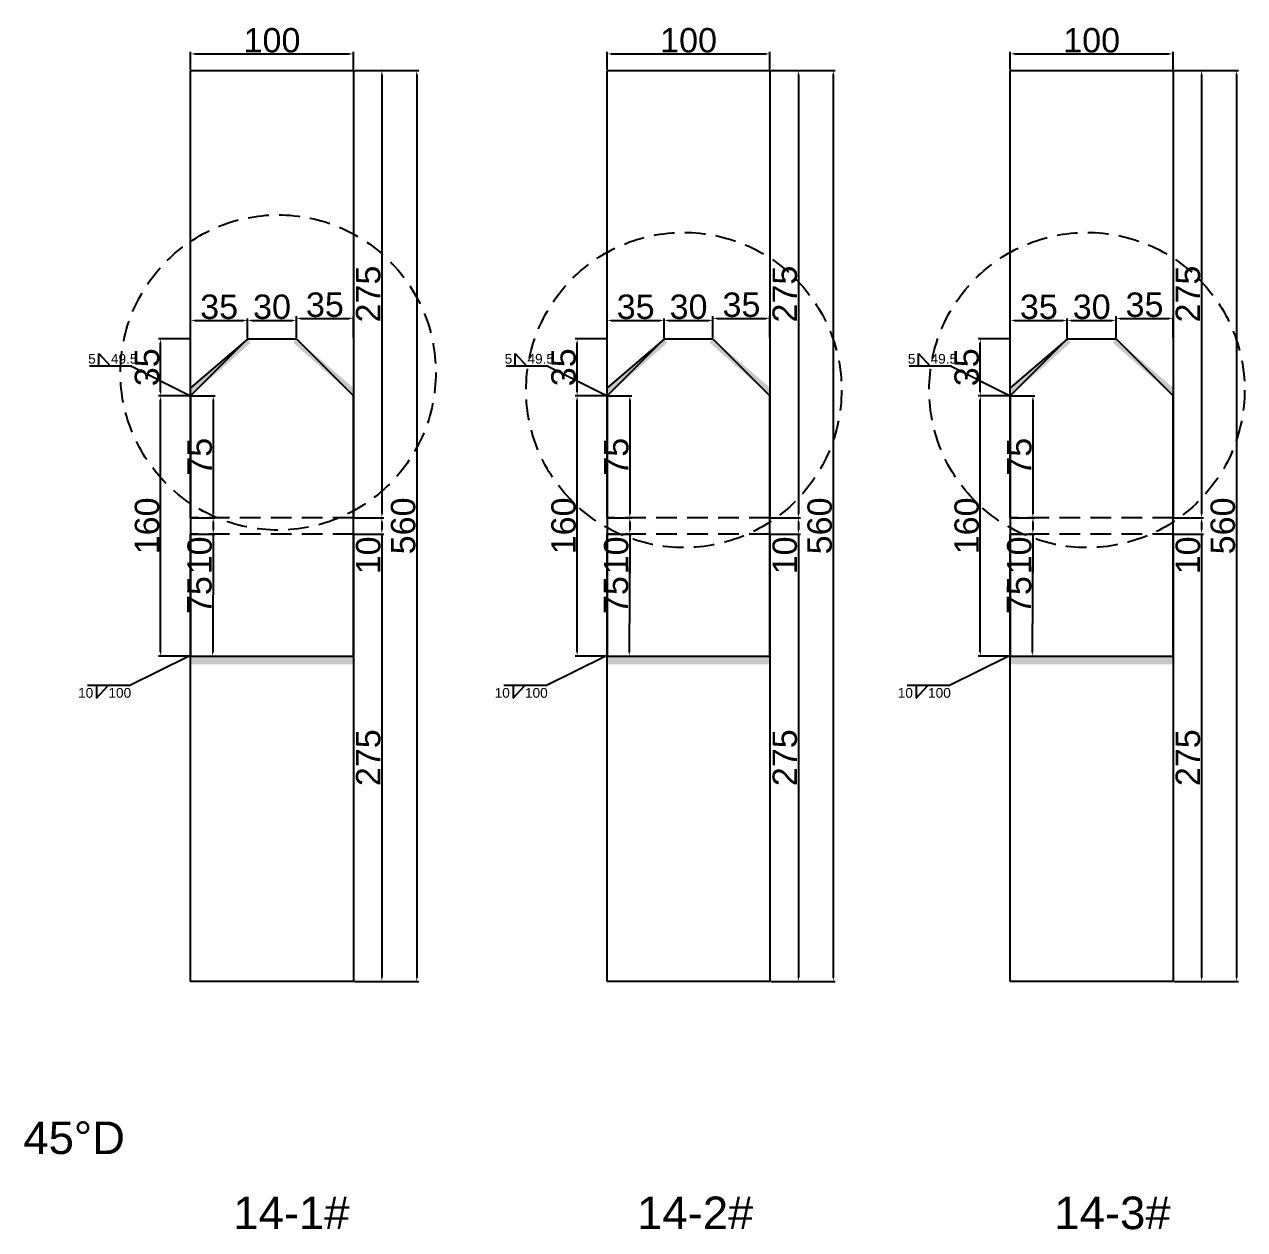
# Model space of a CAD drawing. Header units: millimetres. Extents: x 9380 to 24185, y -971 to 4358.
# Drawn here: x 18654 to 19404, y 1717 to 2458 of the extents above; entities that cross this region are included whole.
import ezdxf

# ---------------------------------------------------------------- set-up
doc = ezdxf.new("R2010")
doc.units = ezdxf.units.MM
doc.linetypes.add('DASHED', pattern=[19.05, 12.7, -6.35])
for name, color, linetype in [('切平处', 3, 'DASHED'), ('尺寸标注', 6, 'Continuous'), ('标号', 4, 'Continuous'), ('焊缝', 250, 'Continuous')]:
    doc.layers.add(name, color=color, linetype=linetype)
doc.styles.get("Standard").update_dxf_attribs({"font": 'arial.ttf'})
doc.dimstyles.new('ISO-25-JHF', dxfattribs={"dimtxt": 15, "dimasz": 2.5, "dimexe": 1.25, "dimexo": 0.625, "dimtad": 1, "dimtxsty": 'Standard', "dimcen": 2.5, "dimadec": 0, "dimazin": 0, "dimtfac": 1, "dimtmove": 0, "dimatfit": 3, "dimfxl": 1, "dimarcsym": 0})

# ---------------------------------------------------------------- blocks, each defined once
blk = doc.blocks.new('*D1590')
at = {"layer": 'Defpoints', "color": 0, "transparency": 16777216}
for p in [(18856.59, 2440.17), (18756.59, 2430.03), (18856.59, 2430.03)]:
    blk.add_point(p, dxfattribs=at)
at = {"layer": '尺寸标注', "color": 0, "lineweight": -2, "transparency": 16777216}
for p, q in [((18756.59, 2430.65), (18756.59, 2441.42)), ((18759.09, 2440.17), (18854.09, 2440.17)), ((18856.59, 2430.65), (18856.59, 2441.42))]:
    blk.add_line(p, q, dxfattribs=at)
at = {"layer": '尺寸标注', "color": 0, "transparency": 16777216}
for points in [[(18759.09, 2440.58), (18759.09, 2439.75), (18756.59, 2440.17)], [(18854.09, 2440.58), (18854.09, 2439.75), (18856.59, 2440.17)]]:
    blk.add_solid(points, dxfattribs=at)
at = {"layer": '尺寸标注', "color": 0, "transparency": 16777216, "insert": (18806.59, 2448.45), "char_height": 15, "attachment_point": 5}
blk.add_mtext('100', dxfattribs=at)
blk = doc.blocks.new('*D1591')
at = {"layer": 'Defpoints', "color": 0, "transparency": 16777216}
for p in [(18856.59, 2430.03), (18856.59, 2155.03), (18874.07, 2155.03)]:
    blk.add_point(p, dxfattribs=at)
at = {"layer": '尺寸标注', "color": 0, "lineweight": -2, "transparency": 16777216}
for p, q in [((18857.22, 2430.03), (18875.32, 2430.03)), ((18874.07, 2427.53), (18874.07, 2157.53)), ((18857.22, 2155.03), (18875.32, 2155.03))]:
    blk.add_line(p, q, dxfattribs=at)
at = {"layer": '尺寸标注', "color": 0, "transparency": 16777216}
for points in [[(18873.65, 2427.53), (18874.49, 2427.53), (18874.07, 2430.03)], [(18873.65, 2157.53), (18874.49, 2157.53), (18874.07, 2155.03)]]:
    blk.add_solid(points, dxfattribs=at)
at = {"layer": '尺寸标注', "color": 0, "transparency": 16777216, "insert": (18865.79, 2292.53), "char_height": 15, "attachment_point": 5, "rotation": 90}
blk.add_mtext('275', dxfattribs=at)
blk = doc.blocks.new('*D1592')
at = {"layer": 'Defpoints', "color": 0, "transparency": 16777216}
for p in [(18738.15, 2230.03), (18756.59, 2230.03), (18756.59, 2070.03)]:
    blk.add_point(p, dxfattribs=at)
at = {"layer": '尺寸标注', "color": 0, "lineweight": -2, "transparency": 16777216}
for p, q in [((18755.97, 2230.03), (18736.9, 2230.03)), ((18738.15, 2072.53), (18738.15, 2227.53)), ((18755.97, 2070.03), (18736.9, 2070.03))]:
    blk.add_line(p, q, dxfattribs=at)
at = {"layer": '尺寸标注', "color": 0, "transparency": 16777216}
for points in [[(18737.74, 2227.53), (18738.57, 2227.53), (18738.15, 2230.03)], [(18737.74, 2072.53), (18738.57, 2072.53), (18738.15, 2070.03)]]:
    blk.add_solid(points, dxfattribs=at)
at = {"layer": '尺寸标注', "color": 0, "transparency": 16777216, "insert": (18729.87, 2150.03), "char_height": 15, "attachment_point": 5, "rotation": 90}
blk.add_mtext('160', dxfattribs=at)
blk = doc.blocks.new('*D1470')
at = {"layer": 'Defpoints', "color": 0, "transparency": 16777216}
for p in [(18738.15, 2265.03), (18756.59, 2265.03), (18756.59, 2230.03)]:
    blk.add_point(p, dxfattribs=at)
at = {"layer": '尺寸标注', "color": 0, "lineweight": -2, "transparency": 16777216}
for p, q in [((18755.97, 2265.03), (18736.9, 2265.03)), ((18738.15, 2232.53), (18738.15, 2262.53)), ((18755.97, 2230.03), (18736.9, 2230.03))]:
    blk.add_line(p, q, dxfattribs=at)
at = {"layer": '尺寸标注', "color": 0, "transparency": 16777216}
for points in [[(18737.74, 2262.53), (18738.57, 2262.53), (18738.15, 2265.03)], [(18737.74, 2232.53), (18738.57, 2232.53), (18738.15, 2230.03)]]:
    blk.add_solid(points, dxfattribs=at)
at = {"layer": '尺寸标注', "color": 0, "transparency": 16777216, "insert": (18729.86, 2247.53), "char_height": 15, "attachment_point": 5, "rotation": 90}
blk.add_mtext('35', dxfattribs=at)
blk = doc.blocks.new('*D1574')
at = {"layer": 'Defpoints', "color": 0, "transparency": 16777216}
for p in [(18791.59, 2276.35), (18756.59, 2265.03), (18791.59, 2265.03)]:
    blk.add_point(p, dxfattribs=at)
at = {"layer": '尺寸标注', "color": 0, "lineweight": -2, "transparency": 16777216}
for p, q in [((18756.59, 2265.65), (18756.59, 2277.6)), ((18759.09, 2276.35), (18789.09, 2276.35)), ((18791.59, 2265.65), (18791.59, 2277.6))]:
    blk.add_line(p, q, dxfattribs=at)
at = {"layer": '尺寸标注', "color": 0, "transparency": 16777216}
for points in [[(18759.09, 2276.77), (18759.09, 2275.93), (18756.59, 2276.35)], [(18789.09, 2276.77), (18789.09, 2275.93), (18791.59, 2276.35)]]:
    blk.add_solid(points, dxfattribs=at)
at = {"layer": '尺寸标注', "color": 0, "transparency": 16777216, "insert": (18774.09, 2284.64), "char_height": 15, "attachment_point": 5}
blk.add_mtext('35', dxfattribs=at)
blk = doc.blocks.new('*D1575')
at = {"layer": 'Defpoints', "color": 0, "transparency": 16777216}
for p in [(18821.59, 2276.35), (18791.59, 2265.03), (18821.59, 2265.03)]:
    blk.add_point(p, dxfattribs=at)
at = {"layer": '尺寸标注', "color": 0, "lineweight": -2, "transparency": 16777216}
for p, q in [((18791.59, 2265.65), (18791.59, 2277.6)), ((18794.09, 2276.35), (18819.09, 2276.35)), ((18821.59, 2265.65), (18821.59, 2277.6))]:
    blk.add_line(p, q, dxfattribs=at)
at = {"layer": '尺寸标注', "color": 0, "transparency": 16777216}
for points in [[(18794.09, 2276.77), (18794.09, 2275.93), (18791.59, 2276.35)], [(18819.09, 2276.77), (18819.09, 2275.93), (18821.59, 2276.35)]]:
    blk.add_solid(points, dxfattribs=at)
at = {"layer": '尺寸标注', "color": 0, "transparency": 16777216, "insert": (18806.59, 2284.64), "char_height": 15, "attachment_point": 5}
blk.add_mtext('30', dxfattribs=at)
blk = doc.blocks.new('*D1471')
at = {"layer": 'Defpoints', "color": 0, "transparency": 16777216}
for p in [(18856.59, 2277.6), (18821.59, 2265.03), (18856.59, 2265.03)]:
    blk.add_point(p, dxfattribs=at)
at = {"layer": '尺寸标注', "color": 0, "lineweight": -2, "transparency": 16777216}
for p, q in [((18821.59, 2265.65), (18821.59, 2278.85)), ((18824.09, 2277.6), (18854.09, 2277.6)), ((18856.59, 2265.65), (18856.59, 2278.85))]:
    blk.add_line(p, q, dxfattribs=at)
at = {"layer": '尺寸标注', "color": 0, "transparency": 16777216}
for points in [[(18824.09, 2278.02), (18824.09, 2277.18), (18821.59, 2277.6)], [(18854.09, 2278.02), (18854.09, 2277.18), (18856.59, 2277.6)]]:
    blk.add_solid(points, dxfattribs=at)
at = {"layer": '尺寸标注', "color": 0, "transparency": 16777216, "insert": (18839.09, 2285.89), "char_height": 15, "attachment_point": 5}
blk.add_mtext('35', dxfattribs=at)
blk = doc.blocks.new('*D1576')
at = {"layer": 'Defpoints', "color": 0, "transparency": 16777216}
for p in [(18856.59, 2155.03), (18856.59, 2145.03), (18874.07, 2145.03)]:
    blk.add_point(p, dxfattribs=at)
at = {"layer": '尺寸标注', "color": 0, "lineweight": -2, "transparency": 16777216}
for p, q in [((18857.22, 2155.03), (18875.32, 2155.03)), ((18874.07, 2152.53), (18874.07, 2147.53)), ((18857.22, 2145.03), (18875.32, 2145.03)), ((18874.07, 2145.03), (18874.07, 2121.26))]:
    blk.add_line(p, q, dxfattribs=at)
at = {"layer": '尺寸标注', "color": 0, "transparency": 16777216}
for points in [[(18873.65, 2152.53), (18874.49, 2152.53), (18874.07, 2155.03)], [(18873.65, 2147.53), (18874.49, 2147.53), (18874.07, 2145.03)]]:
    blk.add_solid(points, dxfattribs=at)
at = {"layer": '尺寸标注', "color": 0, "transparency": 16777216, "insert": (18865.79, 2131.89), "char_height": 15, "attachment_point": 5, "rotation": 90}
blk.add_mtext('10', dxfattribs=at)
blk = doc.blocks.new('*D1577')
at = {"layer": 'Defpoints', "color": 0, "transparency": 16777216}
for p in [(18856.59, 2145.03), (18856.59, 1870.03), (18874.07, 1870.03)]:
    blk.add_point(p, dxfattribs=at)
at = {"layer": '尺寸标注', "color": 0, "lineweight": -2, "transparency": 16777216}
for p, q in [((18857.22, 2145.03), (18875.32, 2145.03)), ((18874.07, 2142.53), (18874.07, 1872.53)), ((18857.22, 1870.03), (18875.32, 1870.03))]:
    blk.add_line(p, q, dxfattribs=at)
at = {"layer": '尺寸标注', "color": 0, "transparency": 16777216}
for points in [[(18873.65, 2142.53), (18874.49, 2142.53), (18874.07, 2145.03)], [(18873.65, 1872.53), (18874.49, 1872.53), (18874.07, 1870.03)]]:
    blk.add_solid(points, dxfattribs=at)
at = {"layer": '尺寸标注', "color": 0, "transparency": 16777216, "insert": (18865.79, 2007.53), "char_height": 15, "attachment_point": 5, "rotation": 90}
blk.add_mtext('275', dxfattribs=at)
blk = doc.blocks.new('*D1472')
at = {"layer": 'Defpoints', "color": 0, "transparency": 16777216}
for p in [(18856.59, 2430.03), (18856.59, 1870.03), (18895.52, 1870.03)]:
    blk.add_point(p, dxfattribs=at)
at = {"layer": '尺寸标注', "color": 0, "lineweight": -2, "transparency": 16777216}
for p, q in [((18857.22, 2430.03), (18896.77, 2430.03)), ((18895.52, 2427.53), (18895.52, 1872.53)), ((18857.22, 1870.03), (18896.77, 1870.03))]:
    blk.add_line(p, q, dxfattribs=at)
at = {"layer": '尺寸标注', "color": 0, "transparency": 16777216}
for points in [[(18895.11, 2427.53), (18895.94, 2427.53), (18895.52, 2430.03)], [(18895.11, 1872.53), (18895.94, 1872.53), (18895.52, 1870.03)]]:
    blk.add_solid(points, dxfattribs=at)
at = {"layer": '尺寸标注', "color": 0, "transparency": 16777216, "insert": (18887.24, 2150.03), "char_height": 15, "attachment_point": 5, "rotation": 90}
blk.add_mtext('560', dxfattribs=at)
blk = doc.blocks.new('*D1585')
at = {"layer": 'Defpoints', "color": 0, "transparency": 16777216}
for p in [(18756.59, 2230.03), (18756.59, 2155.03), (18770.48, 2155.03)]:
    blk.add_point(p, dxfattribs=at)
at = {"layer": '尺寸标注', "color": 0, "lineweight": -2, "transparency": 16777216}
for p, q in [((18757.22, 2230.03), (18771.73, 2230.03)), ((18770.48, 2227.53), (18770.48, 2157.53)), ((18757.22, 2155.03), (18771.73, 2155.03))]:
    blk.add_line(p, q, dxfattribs=at)
at = {"layer": '尺寸标注', "color": 0, "transparency": 16777216}
for points in [[(18770.07, 2227.53), (18770.9, 2227.53), (18770.48, 2230.03)], [(18770.07, 2157.53), (18770.9, 2157.53), (18770.48, 2155.03)]]:
    blk.add_solid(points, dxfattribs=at)
at = {"layer": '尺寸标注', "color": 0, "transparency": 16777216, "insert": (18762.23, 2192.53), "char_height": 15, "attachment_point": 5, "rotation": 90}
blk.add_mtext('75', dxfattribs=at)
blk = doc.blocks.new('*D1586')
at = {"layer": 'Defpoints', "color": 0, "transparency": 16777216}
for p in [(18756.59, 2155.03), (18756.59, 2145.03), (18770.48, 2145.03)]:
    blk.add_point(p, dxfattribs=at)
at = {"layer": '尺寸标注', "color": 0, "lineweight": -2, "transparency": 16777216}
for p, q in [((18757.22, 2155.03), (18771.73, 2155.03)), ((18770.48, 2152.53), (18770.48, 2147.53)), ((18757.22, 2145.03), (18771.73, 2145.03)), ((18770.48, 2145.03), (18770.48, 2121.26))]:
    blk.add_line(p, q, dxfattribs=at)
at = {"layer": '尺寸标注', "color": 0, "transparency": 16777216}
for points in [[(18770.07, 2152.53), (18770.9, 2152.53), (18770.48, 2155.03)], [(18770.07, 2147.53), (18770.9, 2147.53), (18770.48, 2145.03)]]:
    blk.add_solid(points, dxfattribs=at)
at = {"layer": '尺寸标注', "color": 0, "transparency": 16777216, "insert": (18762.2, 2131.89), "char_height": 15, "attachment_point": 5, "rotation": 90}
blk.add_mtext('10', dxfattribs=at)
blk = doc.blocks.new('*D1474')
at = {"layer": 'Defpoints', "color": 0, "transparency": 16777216}
for p in [(18756.59, 2145.03), (18756.23, 2070.03), (18770.12, 2069.96)]:
    blk.add_point(p, dxfattribs=at)
at = {"layer": '尺寸标注', "color": 0, "lineweight": -2, "transparency": 16777216}
for p, q in [((18757.22, 2145.03), (18771.73, 2144.96)), ((18770.47, 2142.46), (18770.13, 2072.46)), ((18756.85, 2070.03), (18771.37, 2069.96))]:
    blk.add_line(p, q, dxfattribs=at)
at = {"layer": '尺寸标注', "color": 0, "transparency": 16777216}
for points in [[(18770.05, 2142.46), (18770.89, 2142.46), (18770.48, 2144.96)], [(18769.71, 2072.46), (18770.55, 2072.46), (18770.12, 2069.96)]]:
    blk.add_solid(points, dxfattribs=at)
at = {"layer": '尺寸标注', "color": 0, "transparency": 16777216, "insert": (18762.05, 2107.5), "char_height": 15, "attachment_point": 5, "rotation": 89.72111}
blk.add_mtext('75', dxfattribs=at)
blk = doc.blocks.new('*D1588')
at = {"layer": 'Defpoints', "color": 0, "transparency": 16777216}
for p in [(19112.54, 2440.17), (19012.54, 2430.03), (19112.54, 2430.03)]:
    blk.add_point(p, dxfattribs=at)
at = {"layer": '尺寸标注', "color": 0, "lineweight": -2, "transparency": 16777216}
for p, q in [((19012.54, 2430.65), (19012.54, 2441.42)), ((19015.04, 2440.17), (19110.04, 2440.17)), ((19112.54, 2430.65), (19112.54, 2441.42))]:
    blk.add_line(p, q, dxfattribs=at)
at = {"layer": '尺寸标注', "color": 0, "transparency": 16777216}
for points in [[(19015.04, 2440.58), (19015.04, 2439.75), (19012.54, 2440.17)], [(19110.04, 2440.58), (19110.04, 2439.75), (19112.54, 2440.17)]]:
    blk.add_solid(points, dxfattribs=at)
at = {"layer": '尺寸标注', "color": 0, "transparency": 16777216, "insert": (19062.54, 2448.45), "char_height": 15, "attachment_point": 5}
blk.add_mtext('100', dxfattribs=at)
blk = doc.blocks.new('*D1589')
at = {"layer": 'Defpoints', "color": 0, "transparency": 16777216}
for p in [(19112.54, 2430.03), (19112.54, 2155.03), (19130.02, 2155.03)]:
    blk.add_point(p, dxfattribs=at)
at = {"layer": '尺寸标注', "color": 0, "lineweight": -2, "transparency": 16777216}
for p, q in [((19113.16, 2430.03), (19131.27, 2430.03)), ((19130.02, 2427.53), (19130.02, 2157.53)), ((19113.16, 2155.03), (19131.27, 2155.03))]:
    blk.add_line(p, q, dxfattribs=at)
at = {"layer": '尺寸标注', "color": 0, "transparency": 16777216}
for points in [[(19129.6, 2427.53), (19130.43, 2427.53), (19130.02, 2430.03)], [(19129.6, 2157.53), (19130.43, 2157.53), (19130.02, 2155.03)]]:
    blk.add_solid(points, dxfattribs=at)
at = {"layer": '尺寸标注', "color": 0, "transparency": 16777216, "insert": (19121.73, 2292.53), "char_height": 15, "attachment_point": 5, "rotation": 90}
blk.add_mtext('275', dxfattribs=at)
blk = doc.blocks.new('*D1558')
at = {"layer": 'Defpoints', "color": 0, "transparency": 16777216}
for p in [(18994.1, 2230.03), (19012.54, 2230.03), (19012.54, 2070.03)]:
    blk.add_point(p, dxfattribs=at)
at = {"layer": '尺寸标注', "color": 0, "lineweight": -2, "transparency": 16777216}
for p, q in [((19011.91, 2230.03), (18992.85, 2230.03)), ((18994.1, 2072.53), (18994.1, 2227.53)), ((19011.91, 2070.03), (18992.85, 2070.03))]:
    blk.add_line(p, q, dxfattribs=at)
at = {"layer": '尺寸标注', "color": 0, "transparency": 16777216}
for points in [[(18993.68, 2227.53), (18994.52, 2227.53), (18994.1, 2230.03)], [(18993.68, 2072.53), (18994.52, 2072.53), (18994.1, 2070.03)]]:
    blk.add_solid(points, dxfattribs=at)
at = {"layer": '尺寸标注', "color": 0, "transparency": 16777216, "insert": (18985.81, 2150.03), "char_height": 15, "attachment_point": 5, "rotation": 90}
blk.add_mtext('160', dxfattribs=at)
blk = doc.blocks.new('*D1462')
at = {"layer": 'Defpoints', "color": 0, "transparency": 16777216}
for p in [(18994.1, 2265.03), (19012.54, 2265.03), (19012.54, 2230.03)]:
    blk.add_point(p, dxfattribs=at)
at = {"layer": '尺寸标注', "color": 0, "lineweight": -2, "transparency": 16777216}
for p, q in [((19011.91, 2265.03), (18992.85, 2265.03)), ((18994.1, 2232.53), (18994.1, 2262.53)), ((19011.91, 2230.03), (18992.85, 2230.03))]:
    blk.add_line(p, q, dxfattribs=at)
at = {"layer": '尺寸标注', "color": 0, "transparency": 16777216}
for points in [[(18993.68, 2262.53), (18994.52, 2262.53), (18994.1, 2265.03)], [(18993.68, 2232.53), (18994.52, 2232.53), (18994.1, 2230.03)]]:
    blk.add_solid(points, dxfattribs=at)
at = {"layer": '尺寸标注', "color": 0, "transparency": 16777216, "insert": (18985.81, 2247.53), "char_height": 15, "attachment_point": 5, "rotation": 90}
blk.add_mtext('35', dxfattribs=at)
blk = doc.blocks.new('*D1559')
at = {"layer": 'Defpoints', "color": 0, "transparency": 16777216}
for p in [(19047.54, 2276.35), (19012.54, 2265.03), (19047.54, 2265.03)]:
    blk.add_point(p, dxfattribs=at)
at = {"layer": '尺寸标注', "color": 0, "lineweight": -2, "transparency": 16777216}
for p, q in [((19012.54, 2265.65), (19012.54, 2277.6)), ((19015.04, 2276.35), (19045.04, 2276.35)), ((19047.54, 2265.65), (19047.54, 2277.6))]:
    blk.add_line(p, q, dxfattribs=at)
at = {"layer": '尺寸标注', "color": 0, "transparency": 16777216}
for points in [[(19015.04, 2276.77), (19015.04, 2275.93), (19012.54, 2276.35)], [(19045.04, 2276.77), (19045.04, 2275.93), (19047.54, 2276.35)]]:
    blk.add_solid(points, dxfattribs=at)
at = {"layer": '尺寸标注', "color": 0, "transparency": 16777216, "insert": (19030.04, 2284.64), "char_height": 15, "attachment_point": 5}
blk.add_mtext('35', dxfattribs=at)
blk = doc.blocks.new('*D1560')
at = {"layer": 'Defpoints', "color": 0, "transparency": 16777216}
for p in [(19077.54, 2276.35), (19047.54, 2265.03), (19077.54, 2265.03)]:
    blk.add_point(p, dxfattribs=at)
at = {"layer": '尺寸标注', "color": 0, "lineweight": -2, "transparency": 16777216}
for p, q in [((19047.54, 2265.65), (19047.54, 2277.6)), ((19050.04, 2276.35), (19075.04, 2276.35)), ((19077.54, 2265.65), (19077.54, 2277.6))]:
    blk.add_line(p, q, dxfattribs=at)
at = {"layer": '尺寸标注', "color": 0, "transparency": 16777216}
for points in [[(19050.04, 2276.77), (19050.04, 2275.93), (19047.54, 2276.35)], [(19075.04, 2276.77), (19075.04, 2275.93), (19077.54, 2276.35)]]:
    blk.add_solid(points, dxfattribs=at)
at = {"layer": '尺寸标注', "color": 0, "transparency": 16777216, "insert": (19062.54, 2284.64), "char_height": 15, "attachment_point": 5}
blk.add_mtext('30', dxfattribs=at)
blk = doc.blocks.new('*D1463')
at = {"layer": 'Defpoints', "color": 0, "transparency": 16777216}
for p in [(19112.54, 2277.6), (19077.54, 2265.03), (19112.54, 2265.03)]:
    blk.add_point(p, dxfattribs=at)
at = {"layer": '尺寸标注', "color": 0, "lineweight": -2, "transparency": 16777216}
for p, q in [((19077.54, 2265.65), (19077.54, 2278.85)), ((19080.04, 2277.6), (19110.04, 2277.6)), ((19112.54, 2265.65), (19112.54, 2278.85))]:
    blk.add_line(p, q, dxfattribs=at)
at = {"layer": '尺寸标注', "color": 0, "transparency": 16777216}
for points in [[(19080.04, 2278.02), (19080.04, 2277.18), (19077.54, 2277.6)], [(19110.04, 2278.02), (19110.04, 2277.18), (19112.54, 2277.6)]]:
    blk.add_solid(points, dxfattribs=at)
at = {"layer": '尺寸标注', "color": 0, "transparency": 16777216, "insert": (19095.04, 2285.89), "char_height": 15, "attachment_point": 5}
blk.add_mtext('35', dxfattribs=at)
blk = doc.blocks.new('*D1561')
at = {"layer": 'Defpoints', "color": 0, "transparency": 16777216}
for p in [(19112.54, 2155.03), (19112.54, 2145.03), (19130.02, 2145.03)]:
    blk.add_point(p, dxfattribs=at)
at = {"layer": '尺寸标注', "color": 0, "lineweight": -2, "transparency": 16777216}
for p, q in [((19113.16, 2155.03), (19131.27, 2155.03)), ((19130.02, 2152.53), (19130.02, 2147.53)), ((19113.16, 2145.03), (19131.27, 2145.03)), ((19130.02, 2145.03), (19130.02, 2121.26))]:
    blk.add_line(p, q, dxfattribs=at)
at = {"layer": '尺寸标注', "color": 0, "transparency": 16777216}
for points in [[(19129.6, 2152.53), (19130.43, 2152.53), (19130.02, 2155.03)], [(19129.6, 2147.53), (19130.43, 2147.53), (19130.02, 2145.03)]]:
    blk.add_solid(points, dxfattribs=at)
at = {"layer": '尺寸标注', "color": 0, "transparency": 16777216, "insert": (19121.73, 2131.89), "char_height": 15, "attachment_point": 5, "rotation": 90}
blk.add_mtext('10', dxfattribs=at)
blk = doc.blocks.new('*D1562')
at = {"layer": 'Defpoints', "color": 0, "transparency": 16777216}
for p in [(19112.54, 2145.03), (19112.54, 1870.03), (19130.02, 1870.03)]:
    blk.add_point(p, dxfattribs=at)
at = {"layer": '尺寸标注', "color": 0, "lineweight": -2, "transparency": 16777216}
for p, q in [((19113.16, 2145.03), (19131.27, 2145.03)), ((19130.02, 2142.53), (19130.02, 1872.53)), ((19113.16, 1870.03), (19131.27, 1870.03))]:
    blk.add_line(p, q, dxfattribs=at)
at = {"layer": '尺寸标注', "color": 0, "transparency": 16777216}
for points in [[(19129.6, 2142.53), (19130.43, 2142.53), (19130.02, 2145.03)], [(19129.6, 1872.53), (19130.43, 1872.53), (19130.02, 1870.03)]]:
    blk.add_solid(points, dxfattribs=at)
at = {"layer": '尺寸标注', "color": 0, "transparency": 16777216, "insert": (19121.73, 2007.53), "char_height": 15, "attachment_point": 5, "rotation": 90}
blk.add_mtext('275', dxfattribs=at)
blk = doc.blocks.new('*D1464')
at = {"layer": 'Defpoints', "color": 0, "transparency": 16777216}
for p in [(19112.54, 2430.03), (19112.54, 1870.03), (19151.47, 1870.03)]:
    blk.add_point(p, dxfattribs=at)
at = {"layer": '尺寸标注', "color": 0, "lineweight": -2, "transparency": 16777216}
for p, q in [((19113.16, 2430.03), (19152.72, 2430.03)), ((19151.47, 2427.53), (19151.47, 1872.53)), ((19113.16, 1870.03), (19152.72, 1870.03))]:
    blk.add_line(p, q, dxfattribs=at)
at = {"layer": '尺寸标注', "color": 0, "transparency": 16777216}
for points in [[(19151.05, 2427.53), (19151.89, 2427.53), (19151.47, 2430.03)], [(19151.05, 1872.53), (19151.89, 1872.53), (19151.47, 1870.03)]]:
    blk.add_solid(points, dxfattribs=at)
at = {"layer": '尺寸标注', "color": 0, "transparency": 16777216, "insert": (19143.19, 2150.03), "char_height": 15, "attachment_point": 5, "rotation": 90}
blk.add_mtext('560', dxfattribs=at)
blk = doc.blocks.new('*D1563')
at = {"layer": 'Defpoints', "color": 0, "transparency": 16777216}
for p in [(19012.54, 2230.03), (19012.54, 2155.03), (19026.43, 2155.03)]:
    blk.add_point(p, dxfattribs=at)
at = {"layer": '尺寸标注', "color": 0, "lineweight": -2, "transparency": 16777216}
for p, q in [((19013.16, 2230.03), (19027.68, 2230.03)), ((19026.43, 2227.53), (19026.43, 2157.53)), ((19013.16, 2155.03), (19027.68, 2155.03))]:
    blk.add_line(p, q, dxfattribs=at)
at = {"layer": '尺寸标注', "color": 0, "transparency": 16777216}
for points in [[(19026.01, 2227.53), (19026.85, 2227.53), (19026.43, 2230.03)], [(19026.01, 2157.53), (19026.85, 2157.53), (19026.43, 2155.03)]]:
    blk.add_solid(points, dxfattribs=at)
at = {"layer": '尺寸标注', "color": 0, "transparency": 16777216, "insert": (19018.18, 2192.53), "char_height": 15, "attachment_point": 5, "rotation": 90}
blk.add_mtext('75', dxfattribs=at)
blk = doc.blocks.new('*D1564')
at = {"layer": 'Defpoints', "color": 0, "transparency": 16777216}
for p in [(19012.54, 2155.03), (19012.54, 2145.03), (19026.43, 2145.03)]:
    blk.add_point(p, dxfattribs=at)
at = {"layer": '尺寸标注', "color": 0, "lineweight": -2, "transparency": 16777216}
for p, q in [((19013.16, 2155.03), (19027.68, 2155.03)), ((19026.43, 2152.53), (19026.43, 2147.53)), ((19013.16, 2145.03), (19027.68, 2145.03)), ((19026.43, 2145.03), (19026.43, 2121.26))]:
    blk.add_line(p, q, dxfattribs=at)
at = {"layer": '尺寸标注', "color": 0, "transparency": 16777216}
for points in [[(19026.01, 2152.53), (19026.85, 2152.53), (19026.43, 2155.03)], [(19026.01, 2147.53), (19026.85, 2147.53), (19026.43, 2145.03)]]:
    blk.add_solid(points, dxfattribs=at)
at = {"layer": '尺寸标注', "color": 0, "transparency": 16777216, "insert": (19018.15, 2131.89), "char_height": 15, "attachment_point": 5, "rotation": 90}
blk.add_mtext('10', dxfattribs=at)
blk = doc.blocks.new('*D1465')
at = {"layer": 'Defpoints', "color": 0, "transparency": 16777216}
for p in [(19012.54, 2145.03), (19012.17, 2070.03), (19026.06, 2069.96)]:
    blk.add_point(p, dxfattribs=at)
at = {"layer": '尺寸标注', "color": 0, "lineweight": -2, "transparency": 16777216}
for p, q in [((19013.16, 2145.03), (19027.68, 2144.96)), ((19026.42, 2142.46), (19026.08, 2072.46)), ((19012.8, 2070.03), (19027.31, 2069.96))]:
    blk.add_line(p, q, dxfattribs=at)
at = {"layer": '尺寸标注', "color": 0, "transparency": 16777216}
for points in [[(19026, 2142.46), (19026.83, 2142.46), (19026.43, 2144.96)], [(19025.66, 2072.46), (19026.49, 2072.46), (19026.06, 2069.96)]]:
    blk.add_solid(points, dxfattribs=at)
at = {"layer": '尺寸标注', "color": 0, "transparency": 16777216, "insert": (19017.99, 2107.5), "char_height": 15, "attachment_point": 5, "rotation": 89.72111}
blk.add_mtext('75', dxfattribs=at)
blk = doc.blocks.new('*D1565')
at = {"layer": 'Defpoints', "color": 0, "transparency": 16777216}
for p in [(19360.24, 2440.17), (19260.24, 2430.03), (19360.24, 2430.03)]:
    blk.add_point(p, dxfattribs=at)
at = {"layer": '尺寸标注', "color": 0, "lineweight": -2, "transparency": 16777216}
for p, q in [((19260.24, 2430.65), (19260.24, 2441.42)), ((19262.74, 2440.17), (19357.74, 2440.17)), ((19360.24, 2430.65), (19360.24, 2441.42))]:
    blk.add_line(p, q, dxfattribs=at)
at = {"layer": '尺寸标注', "color": 0, "transparency": 16777216}
for points in [[(19262.74, 2440.58), (19262.74, 2439.75), (19260.24, 2440.17)], [(19357.74, 2440.58), (19357.74, 2439.75), (19360.24, 2440.17)]]:
    blk.add_solid(points, dxfattribs=at)
at = {"layer": '尺寸标注', "color": 0, "transparency": 16777216, "insert": (19310.24, 2448.45), "char_height": 15, "attachment_point": 5}
blk.add_mtext('100', dxfattribs=at)
blk = doc.blocks.new('*D1566')
at = {"layer": 'Defpoints', "color": 0, "transparency": 16777216}
for p in [(19360.24, 2430.03), (19360.24, 2155.03), (19377.72, 2155.03)]:
    blk.add_point(p, dxfattribs=at)
at = {"layer": '尺寸标注', "color": 0, "lineweight": -2, "transparency": 16777216}
for p, q in [((19360.86, 2430.03), (19378.97, 2430.03)), ((19377.72, 2427.53), (19377.72, 2157.53)), ((19360.86, 2155.03), (19378.97, 2155.03))]:
    blk.add_line(p, q, dxfattribs=at)
at = {"layer": '尺寸标注', "color": 0, "transparency": 16777216}
for points in [[(19377.3, 2427.53), (19378.13, 2427.53), (19377.72, 2430.03)], [(19377.3, 2157.53), (19378.13, 2157.53), (19377.72, 2155.03)]]:
    blk.add_solid(points, dxfattribs=at)
at = {"layer": '尺寸标注', "color": 0, "transparency": 16777216, "insert": (19369.43, 2292.53), "char_height": 15, "attachment_point": 5, "rotation": 90}
blk.add_mtext('275', dxfattribs=at)
blk = doc.blocks.new('*D1567')
at = {"layer": 'Defpoints', "color": 0, "transparency": 16777216}
for p in [(19241.8, 2230.03), (19260.24, 2230.03), (19260.24, 2070.03)]:
    blk.add_point(p, dxfattribs=at)
at = {"layer": '尺寸标注', "color": 0, "lineweight": -2, "transparency": 16777216}
for p, q in [((19259.61, 2230.03), (19240.55, 2230.03)), ((19241.8, 2072.53), (19241.8, 2227.53)), ((19259.61, 2070.03), (19240.55, 2070.03))]:
    blk.add_line(p, q, dxfattribs=at)
at = {"layer": '尺寸标注', "color": 0, "transparency": 16777216}
for points in [[(19241.38, 2227.53), (19242.21, 2227.53), (19241.8, 2230.03)], [(19241.38, 2072.53), (19242.21, 2072.53), (19241.8, 2070.03)]]:
    blk.add_solid(points, dxfattribs=at)
at = {"layer": '尺寸标注', "color": 0, "transparency": 16777216, "insert": (19233.51, 2150.03), "char_height": 15, "attachment_point": 5, "rotation": 90}
blk.add_mtext('160', dxfattribs=at)
blk = doc.blocks.new('*D1466')
at = {"layer": 'Defpoints', "color": 0, "transparency": 16777216}
for p in [(19241.8, 2265.03), (19260.24, 2265.03), (19260.24, 2230.03)]:
    blk.add_point(p, dxfattribs=at)
at = {"layer": '尺寸标注', "color": 0, "lineweight": -2, "transparency": 16777216}
for p, q in [((19259.61, 2265.03), (19240.55, 2265.03)), ((19241.8, 2232.53), (19241.8, 2262.53)), ((19259.61, 2230.03), (19240.55, 2230.03))]:
    blk.add_line(p, q, dxfattribs=at)
at = {"layer": '尺寸标注', "color": 0, "transparency": 16777216}
for points in [[(19241.38, 2262.53), (19242.21, 2262.53), (19241.8, 2265.03)], [(19241.38, 2232.53), (19242.21, 2232.53), (19241.8, 2230.03)]]:
    blk.add_solid(points, dxfattribs=at)
at = {"layer": '尺寸标注', "color": 0, "transparency": 16777216, "insert": (19233.51, 2247.53), "char_height": 15, "attachment_point": 5, "rotation": 90}
blk.add_mtext('35', dxfattribs=at)
blk = doc.blocks.new('*D1568')
at = {"layer": 'Defpoints', "color": 0, "transparency": 16777216}
for p in [(19295.24, 2276.35), (19260.24, 2265.03), (19295.24, 2265.03)]:
    blk.add_point(p, dxfattribs=at)
at = {"layer": '尺寸标注', "color": 0, "lineweight": -2, "transparency": 16777216}
for p, q in [((19260.24, 2265.65), (19260.24, 2277.6)), ((19262.74, 2276.35), (19292.74, 2276.35)), ((19295.24, 2265.65), (19295.24, 2277.6))]:
    blk.add_line(p, q, dxfattribs=at)
at = {"layer": '尺寸标注', "color": 0, "transparency": 16777216}
for points in [[(19262.74, 2276.77), (19262.74, 2275.93), (19260.24, 2276.35)], [(19292.74, 2276.77), (19292.74, 2275.93), (19295.24, 2276.35)]]:
    blk.add_solid(points, dxfattribs=at)
at = {"layer": '尺寸标注', "color": 0, "transparency": 16777216, "insert": (19277.74, 2284.64), "char_height": 15, "attachment_point": 5}
blk.add_mtext('35', dxfattribs=at)
blk = doc.blocks.new('*D1569')
at = {"layer": 'Defpoints', "color": 0, "transparency": 16777216}
for p in [(19325.24, 2276.35), (19295.24, 2265.03), (19325.24, 2265.03)]:
    blk.add_point(p, dxfattribs=at)
at = {"layer": '尺寸标注', "color": 0, "lineweight": -2, "transparency": 16777216}
for p, q in [((19295.24, 2265.65), (19295.24, 2277.6)), ((19297.74, 2276.35), (19322.74, 2276.35)), ((19325.24, 2265.65), (19325.24, 2277.6))]:
    blk.add_line(p, q, dxfattribs=at)
at = {"layer": '尺寸标注', "color": 0, "transparency": 16777216}
for points in [[(19297.74, 2276.77), (19297.74, 2275.93), (19295.24, 2276.35)], [(19322.74, 2276.77), (19322.74, 2275.93), (19325.24, 2276.35)]]:
    blk.add_solid(points, dxfattribs=at)
at = {"layer": '尺寸标注', "color": 0, "transparency": 16777216, "insert": (19310.24, 2284.64), "char_height": 15, "attachment_point": 5}
blk.add_mtext('30', dxfattribs=at)
blk = doc.blocks.new('*D1467')
at = {"layer": 'Defpoints', "color": 0, "transparency": 16777216}
for p in [(19360.24, 2277.6), (19325.24, 2265.03), (19360.24, 2265.03)]:
    blk.add_point(p, dxfattribs=at)
at = {"layer": '尺寸标注', "color": 0, "lineweight": -2, "transparency": 16777216}
for p, q in [((19325.24, 2265.65), (19325.24, 2278.85)), ((19327.74, 2277.6), (19357.74, 2277.6)), ((19360.24, 2265.65), (19360.24, 2278.85))]:
    blk.add_line(p, q, dxfattribs=at)
at = {"layer": '尺寸标注', "color": 0, "transparency": 16777216}
for points in [[(19327.74, 2278.02), (19327.74, 2277.18), (19325.24, 2277.6)], [(19357.74, 2278.02), (19357.74, 2277.18), (19360.24, 2277.6)]]:
    blk.add_solid(points, dxfattribs=at)
at = {"layer": '尺寸标注', "color": 0, "transparency": 16777216, "insert": (19342.74, 2285.89), "char_height": 15, "attachment_point": 5}
blk.add_mtext('35', dxfattribs=at)
blk = doc.blocks.new('*D1570')
at = {"layer": 'Defpoints', "color": 0, "transparency": 16777216}
for p in [(19360.24, 2155.03), (19360.24, 2145.03), (19377.72, 2145.03)]:
    blk.add_point(p, dxfattribs=at)
at = {"layer": '尺寸标注', "color": 0, "lineweight": -2, "transparency": 16777216}
for p, q in [((19360.86, 2155.03), (19378.97, 2155.03)), ((19377.72, 2152.53), (19377.72, 2147.53)), ((19360.86, 2145.03), (19378.97, 2145.03)), ((19377.72, 2145.03), (19377.72, 2121.26))]:
    blk.add_line(p, q, dxfattribs=at)
at = {"layer": '尺寸标注', "color": 0, "transparency": 16777216}
for points in [[(19377.3, 2152.53), (19378.13, 2152.53), (19377.72, 2155.03)], [(19377.3, 2147.53), (19378.13, 2147.53), (19377.72, 2145.03)]]:
    blk.add_solid(points, dxfattribs=at)
at = {"layer": '尺寸标注', "color": 0, "transparency": 16777216, "insert": (19369.43, 2131.89), "char_height": 15, "attachment_point": 5, "rotation": 90}
blk.add_mtext('10', dxfattribs=at)
blk = doc.blocks.new('*D1571')
at = {"layer": 'Defpoints', "color": 0, "transparency": 16777216}
for p in [(19360.24, 2145.03), (19360.24, 1870.03), (19377.72, 1870.03)]:
    blk.add_point(p, dxfattribs=at)
at = {"layer": '尺寸标注', "color": 0, "lineweight": -2, "transparency": 16777216}
for p, q in [((19360.86, 2145.03), (19378.97, 2145.03)), ((19377.72, 2142.53), (19377.72, 1872.53)), ((19360.86, 1870.03), (19378.97, 1870.03))]:
    blk.add_line(p, q, dxfattribs=at)
at = {"layer": '尺寸标注', "color": 0, "transparency": 16777216}
for points in [[(19377.3, 2142.53), (19378.13, 2142.53), (19377.72, 2145.03)], [(19377.3, 1872.53), (19378.13, 1872.53), (19377.72, 1870.03)]]:
    blk.add_solid(points, dxfattribs=at)
at = {"layer": '尺寸标注', "color": 0, "transparency": 16777216, "insert": (19369.43, 2007.53), "char_height": 15, "attachment_point": 5, "rotation": 90}
blk.add_mtext('275', dxfattribs=at)
blk = doc.blocks.new('*D1468')
at = {"layer": 'Defpoints', "color": 0, "transparency": 16777216}
for p in [(19360.24, 2430.03), (19360.24, 1870.03), (19399.17, 1870.03)]:
    blk.add_point(p, dxfattribs=at)
at = {"layer": '尺寸标注', "color": 0, "lineweight": -2, "transparency": 16777216}
for p, q in [((19360.86, 2430.03), (19400.42, 2430.03)), ((19399.17, 2427.53), (19399.17, 1872.53)), ((19360.86, 1870.03), (19400.42, 1870.03))]:
    blk.add_line(p, q, dxfattribs=at)
at = {"layer": '尺寸标注', "color": 0, "transparency": 16777216}
for points in [[(19398.75, 2427.53), (19399.58, 2427.53), (19399.17, 2430.03)], [(19398.75, 1872.53), (19399.58, 1872.53), (19399.17, 1870.03)]]:
    blk.add_solid(points, dxfattribs=at)
at = {"layer": '尺寸标注', "color": 0, "transparency": 16777216, "insert": (19390.88, 2150.03), "char_height": 15, "attachment_point": 5, "rotation": 90}
blk.add_mtext('560', dxfattribs=at)
blk = doc.blocks.new('*D1572')
at = {"layer": 'Defpoints', "color": 0, "transparency": 16777216}
for p in [(19260.24, 2230.03), (19260.24, 2155.03), (19274.13, 2155.03)]:
    blk.add_point(p, dxfattribs=at)
at = {"layer": '尺寸标注', "color": 0, "lineweight": -2, "transparency": 16777216}
for p, q in [((19260.86, 2230.03), (19275.38, 2230.03)), ((19274.13, 2227.53), (19274.13, 2157.53)), ((19260.86, 2155.03), (19275.38, 2155.03))]:
    blk.add_line(p, q, dxfattribs=at)
at = {"layer": '尺寸标注', "color": 0, "transparency": 16777216}
for points in [[(19273.71, 2227.53), (19274.54, 2227.53), (19274.13, 2230.03)], [(19273.71, 2157.53), (19274.54, 2157.53), (19274.13, 2155.03)]]:
    blk.add_solid(points, dxfattribs=at)
at = {"layer": '尺寸标注', "color": 0, "transparency": 16777216, "insert": (19265.87, 2192.53), "char_height": 15, "attachment_point": 5, "rotation": 90}
blk.add_mtext('75', dxfattribs=at)
blk = doc.blocks.new('*D1573')
at = {"layer": 'Defpoints', "color": 0, "transparency": 16777216}
for p in [(19260.24, 2155.03), (19260.24, 2145.03), (19274.13, 2145.03)]:
    blk.add_point(p, dxfattribs=at)
at = {"layer": '尺寸标注', "color": 0, "lineweight": -2, "transparency": 16777216}
for p, q in [((19260.86, 2155.03), (19275.38, 2155.03)), ((19274.13, 2152.53), (19274.13, 2147.53)), ((19260.86, 2145.03), (19275.38, 2145.03)), ((19274.13, 2145.03), (19274.13, 2121.26))]:
    blk.add_line(p, q, dxfattribs=at)
at = {"layer": '尺寸标注', "color": 0, "transparency": 16777216}
for points in [[(19273.71, 2152.53), (19274.54, 2152.53), (19274.13, 2155.03)], [(19273.71, 2147.53), (19274.54, 2147.53), (19274.13, 2145.03)]]:
    blk.add_solid(points, dxfattribs=at)
at = {"layer": '尺寸标注', "color": 0, "transparency": 16777216, "insert": (19265.84, 2131.89), "char_height": 15, "attachment_point": 5, "rotation": 90}
blk.add_mtext('10', dxfattribs=at)
blk = doc.blocks.new('*D1469')
at = {"layer": 'Defpoints', "color": 0, "transparency": 16777216}
for p in [(19260.24, 2145.03), (19259.87, 2070.03), (19273.76, 2069.96)]:
    blk.add_point(p, dxfattribs=at)
at = {"layer": '尺寸标注', "color": 0, "lineweight": -2, "transparency": 16777216}
for p, q in [((19260.86, 2145.03), (19275.38, 2144.96)), ((19274.12, 2142.46), (19273.77, 2072.46)), ((19260.5, 2070.03), (19275.01, 2069.96))]:
    blk.add_line(p, q, dxfattribs=at)
at = {"layer": '尺寸标注', "color": 0, "transparency": 16777216}
for points in [[(19273.7, 2142.46), (19274.53, 2142.46), (19274.13, 2144.96)], [(19273.36, 2072.46), (19274.19, 2072.46), (19273.76, 2069.96)]]:
    blk.add_solid(points, dxfattribs=at)
at = {"layer": '尺寸标注', "color": 0, "transparency": 16777216, "insert": (19265.69, 2107.5), "char_height": 15, "attachment_point": 5, "rotation": 89.72111}
blk.add_mtext('75', dxfattribs=at)

msp = doc.modelspace()

# ---------------------------------------------------------------- hatches: boundary and pattern name
at = {"layer": '焊缝'}
h = msp.add_hatch(color=250, dxfattribs=at)
h.dxf.hatch_style = 1
h.paths.add_polyline_path([(18756.593, 2234.968), (18756.593, 2229.865), (18793.61, 2262.653), (18791.593, 2264.906)])
h = msp.add_hatch(color=250, dxfattribs=at)
h.dxf.hatch_style = 1
h.paths.add_polyline_path([(18856.593, 2234.968), (18856.593, 2229.865), (18819.576, 2262.653), (18821.593, 2264.906)])
h = msp.add_hatch(color=250, dxfattribs=at)
h.dxf.hatch_style = 1
h.paths.add_polyline_path([(19012.539, 2234.968), (19012.539, 2229.865), (19049.555, 2262.653), (19047.539, 2264.906)])
h = msp.add_hatch(color=250, dxfattribs=at)
h.dxf.hatch_style = 1
h.paths.add_polyline_path([(19112.539, 2234.968), (19112.539, 2229.865), (19075.522, 2262.653), (19077.539, 2264.906)])
h = msp.add_hatch(color=250, dxfattribs=at)
h.dxf.hatch_style = 1
h.paths.add_polyline_path([(19260.237, 2234.968), (19260.237, 2229.865), (19297.254, 2262.653), (19295.237, 2264.906)])
h = msp.add_hatch(color=250, dxfattribs=at)
h.dxf.hatch_style = 1
h.paths.add_polyline_path([(19360.237, 2234.968), (19360.237, 2229.865), (19323.22, 2262.653), (19325.237, 2264.906)])
h = msp.add_hatch(color=250, dxfattribs=at)
h.dxf.hatch_style = 1
h.paths.add_polyline_path([(18756.593, 2064.866), (18756.593, 2069.866), (18856.593, 2069.866), (18856.588, 2064.866)])
h = msp.add_hatch(color=250, dxfattribs=at)
h.dxf.hatch_style = 1
h.paths.add_polyline_path([(19012.539, 2064.866), (19012.539, 2069.866), (19112.539, 2069.866), (19112.534, 2064.866)])
h = msp.add_hatch(color=250, dxfattribs=at)
h.dxf.hatch_style = 1
h.paths.add_polyline_path([(19260.237, 2064.866), (19260.237, 2069.866), (19360.237, 2069.866), (19360.232, 2064.866)])

# ---------------------------------------------------------------- linework, layer by layer
for p, q in [((18756.593, 2430.03), (18856.593, 2430.03)), ((18756.593, 2155.03), (18756.593, 2430.03)), ((18856.593, 2430.03), (18856.593, 2155.03)), ((19012.539, 2430.03), (19112.539, 2430.03)), ((19012.539, 2155.03), (19012.539, 2430.03)), ((19112.539, 2430.03), (19112.539, 2155.03)), ((19260.237, 2430.03), (19360.237, 2430.03)), ((19260.237, 2155.03), (19260.237, 2430.03)), ((19360.237, 2430.03), (19360.237, 2155.03)), ((18791.593, 2265.03), (18756.593, 2230.03)), ((18791.593, 2265.03), (18821.593, 2265.03)), ((18821.593, 2265.03), (18856.593, 2230.03)), ((19047.539, 2265.03), (19012.539, 2230.03)), ((19047.539, 2265.03), (19077.539, 2265.03)), ((19077.539, 2265.03), (19112.539, 2230.03)), ((19295.237, 2265.03), (19260.237, 2230.03)), ((19295.237, 2265.03), (19325.237, 2265.03)), ((19325.237, 2265.03), (19360.237, 2230.03)), ((18756.593, 2230.03), (18756.593, 2070.03)), ((18856.593, 2070.03), (18856.593, 2230.03)), ((19012.539, 2230.03), (19012.539, 2070.03)), ((19112.539, 2070.03), (19112.539, 2230.03)), ((19260.237, 2230.03), (19260.237, 2070.03)), ((19360.237, 2070.03), (19360.237, 2230.03)), ((18756.593, 1870.03), (18756.593, 2145.03)), ((18856.593, 2145.03), (18856.593, 1870.03)), ((19012.539, 1870.03), (19012.539, 2145.03)), ((19112.539, 2145.03), (19112.539, 1870.03)), ((19260.237, 1870.03), (19260.237, 2145.03)), ((19360.237, 2145.03), (19360.237, 1870.03)), ((18756.593, 2070.03), (18856.593, 2070.03)), ((19012.539, 2070.03), (19112.539, 2070.03)), ((19260.237, 2070.03), (19360.237, 2070.03)), ((18856.593, 1870.03), (18756.593, 1870.03)), ((19112.539, 1870.03), (19012.539, 1870.03)), ((19360.237, 1870.03), (19260.237, 1870.03))]:
    msp.add_line(p, q)
at = {"linetype": 'DASHED'}
for p, q in [((18856.593, 2155.03), (18756.593, 2155.03)), ((19112.539, 2155.03), (19012.539, 2155.03)), ((19360.237, 2155.03), (19260.237, 2155.03)), ((18856.593, 2145.03), (18756.593, 2145.03)), ((19112.539, 2145.03), (19012.539, 2145.03)), ((19360.237, 2145.03), (19260.237, 2145.03))]:
    msp.add_line(p, q, dxfattribs=at)
at = {"layer": '切平处'}
for centre in [(18810.343, 2244.336), (19059.635, 2233.557), (19307.333, 2233.557)]:
    msp.add_circle(centre, 96.875, dxfattribs=at)
at = {"layer": '尺寸标注'}
for p, q in [((18700.089, 2248.22), (18700.089, 2255.984)), ((18700.089, 2255.984), (18707.32, 2248.22)), ((18956.034, 2248.22), (18956.034, 2255.984)), ((18956.034, 2255.984), (18963.266, 2248.22)), ((19203.733, 2248.22), (19203.733, 2255.984)), ((19203.733, 2255.984), (19210.964, 2248.22)), ((18720.202, 2248.22), (18694.439, 2248.22)), ((18720.202, 2248.22), (18756.593, 2230.03)), ((18976.147, 2248.22), (18950.384, 2248.22)), ((18976.147, 2248.22), (19012.539, 2230.03)), ((19223.846, 2248.22), (19198.083, 2248.22)), ((19223.846, 2248.22), (19260.237, 2230.03)), ((18718.888, 2051.84), (18755.279, 2070.03)), ((18974.834, 2051.84), (19011.225, 2070.03)), ((19222.532, 2051.84), (19258.923, 2070.03)), ((18718.888, 2051.84), (18693.125, 2051.84)), ((18698.775, 2051.84), (18698.775, 2044.076)), ((18698.775, 2044.076), (18706.007, 2051.84)), ((18974.834, 2051.84), (18949.071, 2051.84)), ((18954.721, 2051.84), (18954.721, 2044.076)), ((18954.721, 2044.076), (18961.952, 2051.84)), ((19222.532, 2051.84), (19196.769, 2051.84)), ((19202.419, 2051.84), (19202.419, 2044.076)), ((19202.419, 2044.076), (19209.65, 2051.84))]:
    msp.add_line(p, q, dxfattribs=at)
at = {"layer": '焊缝'}
for p, q in [((18791.593, 2264.906), (18756.588, 2234.968)), ((19047.539, 2264.906), (19012.534, 2234.968)), ((19295.237, 2264.906), (19260.232, 2234.968)), ((18756.593, 2069.866), (18856.593, 2069.866)), ((19012.539, 2069.866), (19112.539, 2069.866)), ((19260.237, 2069.866), (19360.237, 2069.866))]:
    msp.add_line(p, q, dxfattribs=at)

# ---------------------------------------------------------------- texts
at = {"insert": (18653.801, 1783.924), "char_height": 20, "attachment_point": 1}
msp.add_mtext_dynamic_manual_height_columns('45°D ', width=70.10425, gutter_width=12.5, heights=[0], dxfattribs=at)
at = {"layer": '尺寸标注', "char_height": 6}
for s, insert, attachment_point in [('5    49.5', (18693.619, 2255.737), 1), ('5    49.5', (18949.564, 2255.737), 1), ('5    49.5', (19197.263, 2255.737), 1), ('\\pt0;10    100', (18687.433, 2044.323), 7), ('\\pt0;10    100', (18943.379, 2044.323), 7), ('\\pt0;10    100', (19191.077, 2044.323), 7)]:
    msp.add_mtext_dynamic_manual_height_columns(s, width=68.30832, gutter_width=12.5, heights=[0], dxfattribs=dict(at, insert=insert, attachment_point=attachment_point))
at = {"layer": '标号', "char_height": 20, "attachment_point": 1}
for s, insert in [('14-1#', (18782.782, 1737.759)), ('14-2#', (19030.923, 1737.759)), ('14-3#', (19287.303, 1737.759))]:
    msp.add_mtext_dynamic_manual_height_columns(s, width=70.10425, gutter_width=12.5, heights=[0], dxfattribs=dict(at, insert=insert))

# ---------------------------------------------------------------- dimensions: what is measured, and where the dimension line sits
at = {"layer": '尺寸标注'}
for p1, p2, distance, picture, middle in [((18756.593, 2430.03), (18856.593, 2430.03), 10.138, '*D1590', (18806.593, 2448.451)), ((19012.539, 2430.03), (19112.539, 2430.03), 10.138, '*D1588', (19062.539, 2448.451)), ((19260.237, 2430.03), (19360.237, 2430.03), 10.138, '*D1565', (19310.237, 2448.451)), ((18856.593, 2430.03), (18856.593, 2155.03), 17.478, '*D1591', (18865.788, 2292.53)), ((18856.593, 2430.03), (18856.593, 1870.03), 38.931, '*D1472', (18887.24, 2150.03)), ((19112.539, 2430.03), (19112.539, 2155.03), 17.478, '*D1589', (19121.733, 2292.53)), ((19112.539, 2430.03), (19112.539, 1870.03), 38.931, '*D1464', (19143.186, 2150.03)), ((19360.237, 2430.03), (19360.237, 2155.03), 17.478, '*D1566', (19369.432, 2292.53)), ((19360.237, 2430.03), (19360.237, 1870.03), 38.931, '*D1468', (19390.884, 2150.03)), ((18756.593, 2265.03), (18791.593, 2265.03), 11.32, '*D1574', (18774.093, 2284.638)), ((18791.593, 2265.03), (18821.593, 2265.03), 11.32, '*D1575', (18806.593, 2284.638)), ((18821.593, 2265.03), (18856.593, 2265.03), 12.57, '*D1471', (18839.093, 2285.888)), ((19012.539, 2265.03), (19047.539, 2265.03), 11.32, '*D1559', (19030.039, 2284.638)), ((19047.539, 2265.03), (19077.539, 2265.03), 11.32, '*D1560', (19062.539, 2284.638)), ((19077.539, 2265.03), (19112.539, 2265.03), 12.57, '*D1463', (19095.039, 2285.888)), ((19260.237, 2265.03), (19295.237, 2265.03), 11.32, '*D1568', (19277.737, 2284.638)), ((19295.237, 2265.03), (19325.237, 2265.03), 11.32, '*D1569', (19310.237, 2284.638)), ((19325.237, 2265.03), (19360.237, 2265.03), 12.57, '*D1467', (19342.737, 2285.888)), ((18756.593, 2230.03), (18756.593, 2265.03), 18.44, '*D1470', (18729.864, 2247.53)), ((19012.539, 2230.03), (19012.539, 2265.03), 18.44, '*D1462', (18985.81, 2247.53)), ((19260.237, 2230.03), (19260.237, 2265.03), 18.44, '*D1466', (19233.508, 2247.53)), ((18756.593, 2070.03), (18756.593, 2230.03), 18.44, '*D1592', (18729.869, 2150.03)), ((18756.593, 2230.03), (18756.593, 2155.03), 13.891, '*D1585', (18762.231, 2192.53)), ((19012.539, 2070.03), (19012.539, 2230.03), 18.44, '*D1558', (18985.815, 2150.03)), ((19012.539, 2230.03), (19012.539, 2155.03), 13.891, '*D1563', (19018.177, 2192.53)), ((19260.237, 2070.03), (19260.237, 2230.03), 18.44, '*D1567', (19233.513, 2150.03)), ((19260.237, 2230.03), (19260.237, 2155.03), 13.891, '*D1572', (19265.875, 2192.53)), ((18756.593, 2155.03), (18756.593, 2145.03), 13.891, '*D1586', (18762.2, 2131.893)), ((18856.593, 2155.03), (18856.593, 2145.03), 17.478, '*D1576', (18865.788, 2131.893)), ((19012.539, 2155.03), (19012.539, 2145.03), 13.891, '*D1564', (19018.146, 2131.893)), ((19112.539, 2155.03), (19112.539, 2145.03), 17.478, '*D1561', (19121.733, 2131.893)), ((19260.237, 2155.03), (19260.237, 2145.03), 13.891, '*D1573', (19265.844, 2131.893)), ((19360.237, 2155.03), (19360.237, 2145.03), 17.478, '*D1570', (19369.432, 2131.893)), ((18756.593, 2145.03), (18756.228, 2070.03), 13.891, '*D1474', (18762.048, 2107.502)), ((18856.593, 2145.03), (18856.593, 1870.03), 17.478, '*D1577', (18865.788, 2007.53)), ((19012.539, 2145.03), (19012.174, 2070.03), 13.891, '*D1465', (19017.994, 2107.502)), ((19112.539, 2145.03), (19112.539, 1870.03), 17.478, '*D1562', (19121.733, 2007.53)), ((19260.237, 2145.03), (19259.872, 2070.03), 13.891, '*D1469', (19265.692, 2107.502)), ((19360.237, 2145.03), (19360.237, 1870.03), 17.478, '*D1571', (19369.432, 2007.53))]:
    dim = msp.add_aligned_dim(p1=p1, p2=p2, distance=distance, dimstyle='ISO-25-JHF', dxfattribs=at)
    dim.commit()
    dim.dimension.update_dxf_attribs({"geometry": picture, "text_midpoint": middle})

doc.saveas('drawing.dxf')
